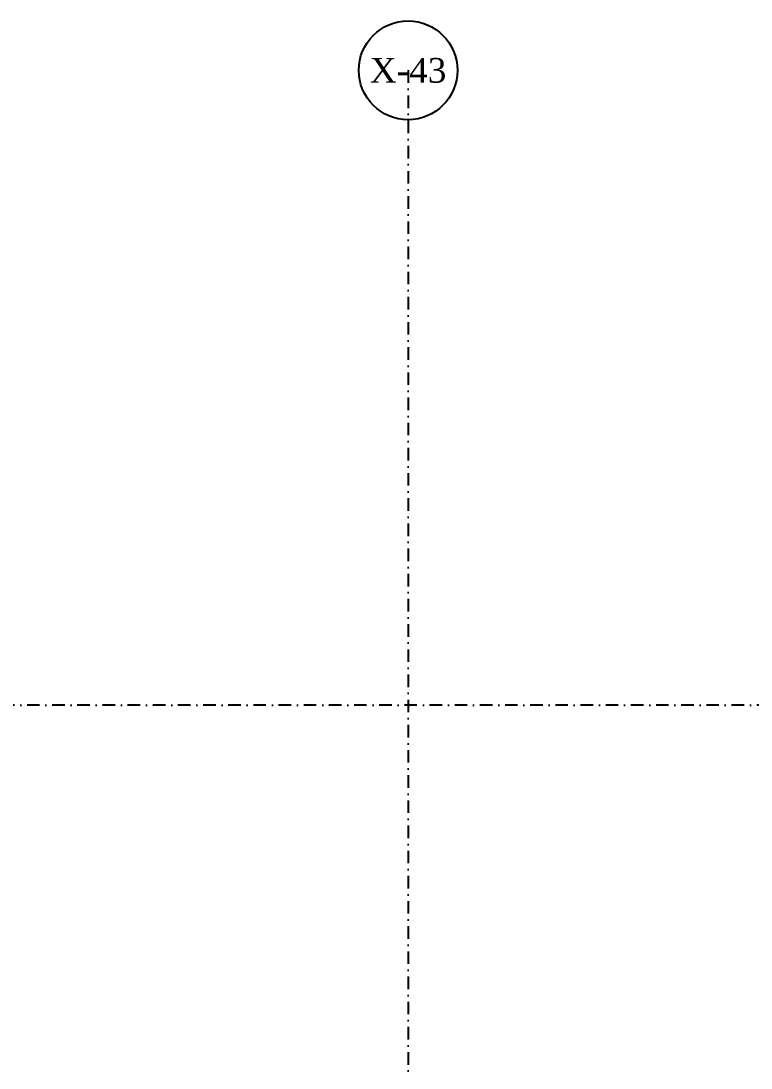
# Model space of a CAD drawing. Header units: inches. Extents: x -772 to 6765, y -813 to 4093.
# Drawn here: x 2158 to 2898, y 3032 to 4093 of the extents above; entities that cross this region are included whole.
import ezdxf
from ezdxf.enums import TextEntityAlignment as Align

# ---------------------------------------------------------------- set-up
doc = ezdxf.new("R2010")
doc.units = ezdxf.units.IN
doc.header["$MEASUREMENT"] = 0
doc.linetypes.add('DASHDOT', pattern=[25.4, 12.7, -6.35, 0, -6.35])
for name, color, linetype in [('H_STR_Aks', 250, 'DASHDOT'), ('H_STR_AksCemberi', 106, 'Continuous'), ('H_STR_AksYazi', 91, 'Continuous')]:
    doc.layers.add(name, color=color, linetype=linetype)
doc.styles.add('HG', font='times.ttf')

# ---------------------------------------------------------------- blocks, each defined once
blk = doc.blocks.new('Not_Aks_Balon')
at = {"layer": 'H_STR_AksCemberi'}
blk.add_circle((0, 0), 50, dxfattribs=at)
at = {"layer": 'H_STR_AksYazi', "style": 'HG'}
blk.add_attdef('AKSNO', text='', height=25, dxfattribs=at).set_placement((0, 0), align=Align.MIDDLE_CENTER)

msp = doc.modelspace()

# ---------------------------------------------------------------- linework, layer by layer
at = {"layer": 'H_STR_Aks'}
for p, q in [((2550, 4043), (2550, -712.8)), ((6664.5, 3400), (-659.1, 3400))]:
    msp.add_line(p, q, dxfattribs=at)

# ---------------------------------------------------------------- block references
at = {"layer": 'H_STR_AksCemberi'}
msp.add_blockref('Not_Aks_Balon', (2550, 4043), dxfattribs=at).add_auto_attribs({'AKSNO': 'X-43'})

doc.saveas('drawing.dxf')
